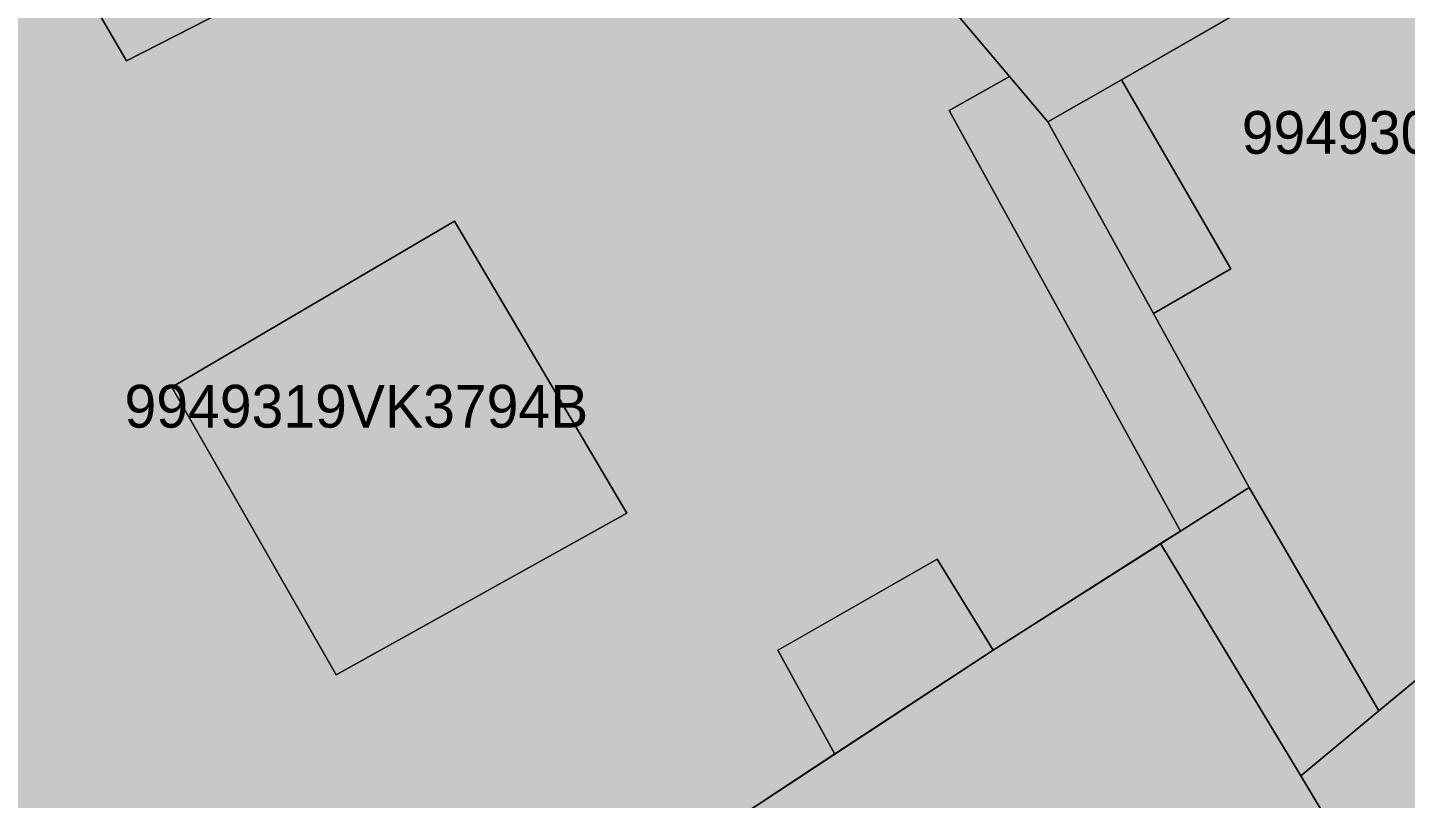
# Model space of a CAD drawing. Header units: metres. Extents: x -6 to 1255, y -2 to 532.
# Drawn here: x 108.06 to 140.31, y 294.5 to 312.55 of the extents above; entities that cross this region are included whole.
import ezdxf

# ---------------------------------------------------------------- set-up
doc = ezdxf.new("R2010")
doc.units = ezdxf.units.M
doc.header["$MEASUREMENT"] = 0
for name, color, linetype, lineweight, true_color in [('TPX_BUILDINGS', 7, 'CONTINUOUS', 0, 0x000000), ('TPX_BUILDINGS_HATCH', 7, 'CONTINUOUS', 0, 0xf0f0f0), ('TPX_BUILDINGS_SHADOWS_HATCH', 7, 'CONTINUOUS', 0, 0x000000), ('TPX_BUILDINGS_SHADOWS_OUTLINES', 7, 'CONTINUOUS', 0, 0x000000), ('TPX_CADASTRES', 7, 'CONTINUOUS', 0, 0x646464), ('TPX_CADASTRES_TEXT', 7, 'CONTINUOUS', 0, 0x000000)]:
    doc.layers.add(name, color=color, linetype=linetype, lineweight=lineweight, true_color=true_color)

msp = doc.modelspace()

# ---------------------------------------------------------------- hatches: boundary and pattern name
at = {"layer": 'TPX_BUILDINGS_HATCH'}
msp.add_hatch(color=256, dxfattribs=at).paths.add_polyline_path([(136.226, 312.801), (133.664, 311.324), (136.224, 306.904), (134.414, 305.854), (136.654, 301.784), (139.694, 296.554), (143.214, 299.464), (140.914, 303.194), (143.484, 304.704), (145.554, 301.404), (147.344, 302.894), (145.114, 308.974), (147.104, 309.704), (151.864, 311.454), (151.004, 315.694), (149.744, 321.914), (148.034, 321.482), (144.794, 320.664), (144.504, 320.591), (143.034, 320.224), (140.984, 319.244), (142.424, 315.694), (142.574, 315.304), (140.744, 314.404), (140.344, 315.174), (136.226, 312.801)])
h = msp.add_hatch(color=256, dxfattribs=at)
h.paths.add_polyline_path([(99.544, 309.824), (96.474, 308.154), (109.484, 284.414), (112.463, 286.255), (113.644, 286.984), (115.984, 288.444), (114.024, 292.084), (116.244, 293.314), (118.354, 289.904), (122.134, 292.364), (124.724, 294.074), (126.954, 295.544), (125.624, 297.974), (129.354, 300.104), (130.664, 297.974), (134.581, 300.469), (135.044, 300.764), (129.634, 310.604), (131.044, 311.404), (127.424, 315.694), (126.464, 316.814), (124.534, 315.694), (121.604, 313.974), (120.554, 315.694), (120.394, 315.964), (121.994, 316.764), (120.141, 320.325), (119.844, 320.894), (111.814, 316.514), (112.224, 315.694), (113.414, 313.334), (110.374, 311.774), (108.624, 314.774), (106.114, 313.414), (100.214, 310.194), (99.544, 309.824)])
h.paths.add_polyline_path([(103.124, 307.524), (105.074, 308.584), (107.284, 305.064), (105.034, 303.794), (103.124, 307.524)], flags=16)
h.paths.add_polyline_path([(111.434, 304.134), (118.054, 308.014), (122.084, 301.184), (115.284, 297.394), (111.434, 304.134)], flags=16)
h = msp.add_hatch(color=256, dxfattribs=at)
h.paths.add_polyline_path([(139.694, 296.554), (137.864, 295.034), (138.414, 294.124), (141.774, 288.644), (151.164, 294.414), (151.434, 294.514), (155.014, 295.954), (151.864, 311.454), (147.104, 309.704), (145.114, 308.974), (147.344, 302.894), (145.554, 301.404), (143.214, 299.464), (139.694, 296.554)])
h.paths.add_polyline_path([(143.284, 295.954), (145.524, 297.504), (147.264, 295.574), (144.684, 293.784), (143.284, 295.954)], flags=16)
h = msp.add_hatch(color=256, dxfattribs=at)
h.paths.add_polyline_path([(112.463, 286.255), (109.484, 284.414), (114.554, 275.194), (116.371, 276.409), (117.473, 277.146), (121.134, 279.594), (121.951, 280.178), (125.396, 282.64), (126.405, 283.362), (126.954, 283.754), (130.754, 286.474), (131.244, 286.964), (132.274, 287.993), (133.745, 289.462), (138.414, 294.124), (137.864, 295.034), (134.581, 300.469), (130.664, 297.974), (126.954, 295.544), (124.724, 294.074), (122.134, 292.364), (118.354, 289.904), (115.984, 288.444), (113.644, 286.984), (112.463, 286.255)])
h.paths.add_polyline_path([(124.744, 288.144), (129.124, 290.794), (130.624, 288.084), (126.384, 284.914), (125.624, 286.394), (124.744, 288.144)], flags=16)
at = {"layer": 'TPX_BUILDINGS_SHADOWS_HATCH'}
for points in [[(120.652, 320.572), (120.141, 320.325), (121.994, 316.764), (120.394, 315.964), (120.554, 315.694), (121.604, 313.974), (124.534, 315.694), (126.464, 316.814), (127.424, 315.694), (131.044, 311.404), (129.634, 310.604), (135.044, 300.764), (134.581, 300.469), (137.864, 295.034), (139.694, 296.554), (136.654, 301.784), (134.414, 305.854), (136.224, 306.904), (133.664, 311.324), (136.226, 312.801), (133.484, 317.354), (132.994, 318.224), (133.134, 319.724), (134.184, 321.324), (133.094, 322.114), (130.524, 318.924), (127.073, 321.435), (126.16, 323.235), (121.55, 321.005), (120.652, 320.572)], [(110.294, 315.694), (108.624, 314.774), (110.374, 311.774), (113.414, 313.334), (112.224, 315.694), (111.814, 316.514), (110.294, 315.694)], [(118.054, 308.014), (111.434, 304.134), (115.284, 297.394), (122.084, 301.184), (118.054, 308.014)], [(125.681, 298.007), (125.624, 297.974), (126.954, 295.544), (130.664, 297.974), (129.354, 300.104), (125.681, 298.007)]]:
    msp.add_hatch(color=256, dxfattribs=at).paths.add_polyline_path(points)

# ---------------------------------------------------------------- linework, layer by layer
at = {"layer": 'TPX_BUILDINGS', "elevation": 0.042}
for points in [[(106.114, 313.414), (100.214, 310.194), (99.544, 309.824), (96.474, 308.154), (109.484, 284.414), (112.463, 286.255), (113.644, 286.984), (115.984, 288.444), (114.024, 292.084), (116.244, 293.314), (118.354, 289.904), (122.134, 292.364), (124.724, 294.074), (126.954, 295.544), (125.624, 297.974), (129.354, 300.104), (130.664, 297.974), (134.581, 300.469), (135.044, 300.764), (129.634, 310.604), (131.044, 311.404), (127.424, 315.694)], [(136.226, 312.801), (133.664, 311.324), (136.224, 306.904), (134.414, 305.854), (136.654, 301.784), (139.694, 296.554), (143.214, 299.464), (140.914, 303.194), (143.484, 304.704), (145.554, 301.404), (147.344, 302.894), (145.114, 308.974), (147.104, 309.704), (151.864, 311.454), (151.004, 315.694)], [(113.414, 313.334), (110.374, 311.774), (108.624, 314.774)]]:
    msp.add_lwpolyline(points, dxfattribs=at)
for points in [[(139.694, 296.554), (137.864, 295.034), (138.414, 294.124), (141.774, 288.644), (151.164, 294.414), (151.434, 294.514), (155.014, 295.954), (151.864, 311.454), (147.104, 309.704), (145.114, 308.974), (147.344, 302.894), (145.554, 301.404), (143.214, 299.464)], [(111.434, 304.134), (118.054, 308.014), (122.084, 301.184), (115.284, 297.394)], [(112.463, 286.255), (109.484, 284.414), (114.554, 275.194), (116.371, 276.409), (117.473, 277.146), (121.134, 279.594), (121.951, 280.178), (125.396, 282.64), (126.405, 283.362), (126.954, 283.754), (130.754, 286.474), (131.244, 286.964), (132.274, 287.993), (133.745, 289.462), (138.414, 294.124), (137.864, 295.034), (134.581, 300.469), (130.664, 297.974), (126.954, 295.544), (124.724, 294.074), (122.134, 292.364), (118.354, 289.904), (115.984, 288.444), (113.644, 286.984)]]:
    msp.add_lwpolyline(points, close=True, dxfattribs=at)
at = {"layer": 'TPX_BUILDINGS_SHADOWS_OUTLINES', "elevation": 0.039}
for points in [[(110.294, 315.694), (108.624, 314.774), (110.374, 311.774), (113.414, 313.334), (112.224, 315.694), (111.814, 316.514)], [(118.054, 308.014), (111.434, 304.134), (115.284, 297.394), (122.084, 301.184)], [(125.681, 298.007), (125.624, 297.974), (126.954, 295.544), (130.664, 297.974), (129.354, 300.104)]]:
    msp.add_lwpolyline(points, close=True, dxfattribs=at)
msp.add_lwpolyline([(127.424, 315.694), (131.044, 311.404), (129.634, 310.604), (135.044, 300.764), (134.581, 300.469), (137.864, 295.034), (139.694, 296.554), (136.654, 301.784), (134.414, 305.854), (136.224, 306.904), (133.664, 311.324), (136.226, 312.801)], dxfattribs=at)
at = {"layer": 'TPX_CADASTRES', "elevation": 0.024}
for points in [[(127.114, 321.495), (125.024, 318.535), (126.464, 316.815), (127.424, 315.695), (131.044, 311.405), (131.944, 310.345), (133.664, 311.325), (140.344, 315.174), (140.064, 315.694), (138.784, 318.114), (140.984, 319.244), (143.034, 320.224), (144.794, 320.664), (149.744, 321.914), (147.214, 334.374), (135.274, 340.485), (133.464, 337.505), (132.564, 336.005), (129.284, 330.595), (132.294, 328.855), (131.584, 327.845)], [(133.664, 311.325), (131.944, 310.345), (134.414, 305.854), (136.654, 301.784), (139.694, 296.554), (143.214, 299.464), (145.554, 301.404), (147.344, 302.894), (145.114, 308.974), (147.104, 309.704), (151.864, 311.454), (151.004, 315.694), (149.744, 321.914), (144.794, 320.664), (143.034, 320.224), (140.984, 319.244), (138.784, 318.114), (140.064, 315.694), (140.344, 315.174)], [(139.694, 296.554), (137.864, 295.034), (138.414, 294.124), (140.234, 288.284), (140.394, 287.804), (141.774, 288.644), (151.164, 294.414), (151.434, 294.514), (155.014, 295.954), (151.864, 311.454), (147.104, 309.704), (145.114, 308.974), (147.344, 302.894), (145.554, 301.404), (143.214, 299.464)], [(113.644, 286.985), (109.484, 284.415), (114.554, 275.195), (121.134, 279.594), (126.954, 283.754), (130.754, 286.474), (131.244, 286.964), (138.414, 294.124), (137.864, 295.034), (139.694, 296.554), (136.654, 301.784), (135.044, 300.764), (130.664, 297.974), (126.954, 295.545), (124.724, 294.075), (122.134, 292.365), (118.354, 289.905), (115.984, 288.445)]]:
    msp.add_lwpolyline(points, close=True, dxfattribs=at)
msp.add_lwpolyline([(106.114, 313.415), (100.214, 310.195), (99.544, 309.825), (96.474, 308.155), (109.484, 284.415), (113.644, 286.985), (115.984, 288.445), (118.354, 289.905), (122.134, 292.365), (124.724, 294.075), (126.954, 295.545), (130.664, 297.974), (135.044, 300.764), (136.654, 301.784), (134.414, 305.854), (131.944, 310.345), (131.044, 311.405), (127.424, 315.695)], dxfattribs=at)

# ---------------------------------------------------------------- texts
at = {"layer": 'TPX_CADASTRES_TEXT'}
for s, p in [('9949307VK3794B', (136.482, 309.594, 0.024)), ('9949319VK3794B', (110.327, 303.185, 0.024))]:
    msp.add_text(s, height=1, dxfattribs=at).set_placement(p)

doc.saveas('drawing.dxf')
